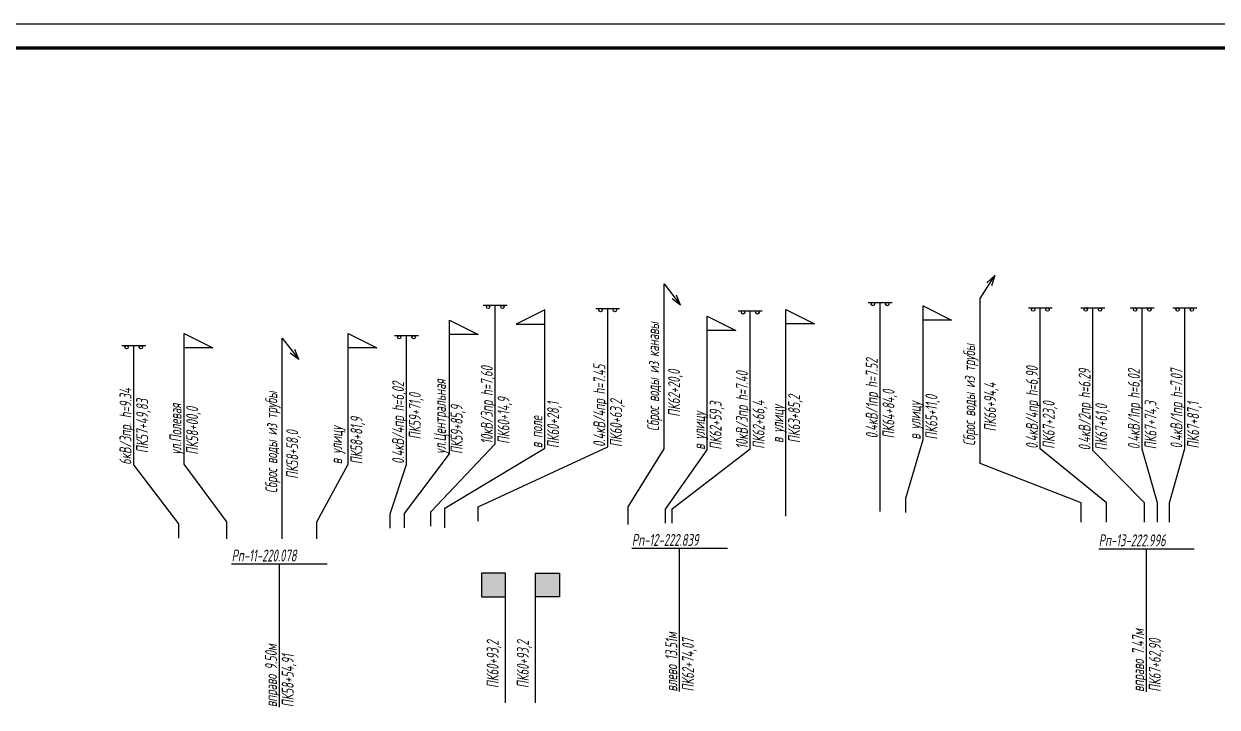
# Model space of a CAD drawing. Extents: x 2172 to 5772, y -842 to -248.
# Drawn here: x 3674.1 to 3924, y -391.6 to -248.5 of the extents above; entities that cross this region are included whole.
import ezdxf

# ---------------------------------------------------------------- set-up
doc = ezdxf.new("R2010")
doc.units = 0
doc.header["$MEASUREMENT"] = 0
doc.linetypes.add('CONTI', pattern=[0])
doc.linetypes.add('TP0', pattern=[0])
doc.layers.get('0').update_dxf_attribs({"linetype": 'CONTINUOUS'})
doc.layers.add('RAMKA', color=7, linetype='CONTI')
doc.styles.add('eskd', font='spds.shx', dxfattribs={"width": 1.2, "oblique": 15})

msp = doc.modelspace()

# ---------------------------------------------------------------- hatches: boundary and pattern name
at = {"linetype": 'Continuous'}
for points in [[(3769.92, -363.51), (3774.92, -363.51), (3774.92, -368.51), (3769.92, -368.51)], [(3786.24, -363.51), (3781.24, -363.51), (3781.24, -368.51), (3786.24, -368.51)]]:
    msp.add_hatch(color=256, dxfattribs=at).paths.add_polyline_path(points)

# ---------------------------------------------------------------- linework, layer by layer
at = {"linetype": 'TP0'}
for p, q in [((3301.6, -248.48), (4641.6, -248.48)), ((3850.9, -306.83), (3855.9, -306.83)), ((3853.4, -335.31), (3853.4, -306.83)), ((3770.28, -307.43), (3775.28, -307.43)), ((3772.78, -336.46), (3772.78, -307.43)), ((3783.16, -308.36), (3777.16, -311.36)), ((3783.16, -311.36), (3783.16, -308.36)), ((3793.84, -308.08), (3798.84, -308.08)), ((3796.34, -337.11), (3796.34, -308.08)), ((3817.2, -312.68), (3817.2, -309.68)), ((3817.2, -309.68), (3823.2, -312.68)), ((3823.7, -308.57), (3828.7, -308.57)), ((3826.2, -337.49), (3826.2, -308.57)), ((3833.64, -311.28), (3833.64, -308.28)), ((3833.64, -308.28), (3839.64, -311.28)), ((3862.38, -310.56), (3862.38, -307.56)), ((3862.38, -307.56), (3868.38, -310.56)), ((3884.45, -307.99), (3889.45, -307.99)), ((3886.95, -337.49), (3886.95, -307.99)), ((3895.46, -307.99), (3900.46, -307.99)), ((3897.96, -337.83), (3897.96, -307.99)), ((3905.78, -307.99), (3910.78, -307.99)), ((3908.28, -337.58), (3908.28, -307.99)), ((3914.7, -307.99), (3919.7, -307.99)), ((3917.2, -337.43), (3917.2, -307.99)), ((3763.2, -313.57), (3763.2, -310.57)), ((3763.2, -310.57), (3769.2, -313.57)), ((3777.16, -311.36), (3783.16, -311.36)), ((3783.16, -337.35), (3783.16, -311.36)), ((3833.64, -336.28), (3833.64, -311.28)), ((3839.64, -311.28), (3833.64, -311.28)), ((3862.38, -335.56), (3862.38, -310.56)), ((3868.38, -310.56), (3862.38, -310.56)), ((3707.66, -313.31), (3713.66, -316.31)), ((3741.97, -313.31), (3747.97, -316.31)), ((3751.7, -313.76), (3756.7, -313.76)), ((3754.2, -340.76), (3754.2, -313.76)), ((3763.2, -338.57), (3763.2, -313.57)), ((3769.2, -313.57), (3763.2, -313.57)), ((3817.2, -337.68), (3817.2, -312.68)), ((3823.2, -312.68), (3817.2, -312.68)), ((3694.6, -315.88), (3699.6, -315.88)), ((3697.1, -340.88), (3697.1, -315.88)), ((3713.66, -316.31), (3707.66, -316.31)), ((3747.97, -316.31), (3741.97, -316.31)), ((3759.27, -350.71), (3772.78, -336.46)), ((3762.22, -349.9), (3783.16, -337.35)), ((3769.24, -349.66), (3796.34, -337.11)), ((3833.64, -348.58), (3833.64, -336.28)), ((3853.4, -347.61), (3853.4, -335.31)), ((3858.8, -347.86), (3862.38, -335.56)), ((3753.78, -351.01), (3763.2, -338.57)), ((3808.46, -350.1), (3817.2, -337.68)), ((3809.88, -350.09), (3826.2, -337.49)), ((3900.83, -348.8), (3886.95, -337.49)), ((3908.8, -348.8), (3897.96, -337.83)), ((3911.46, -348.8), (3908.28, -337.58)), ((3914.02, -348.8), (3917.2, -337.43)), ((3706.56, -353.21), (3697.1, -340.88)), ((3750.8, -351.09), (3754.2, -340.76)), ((3769.24, -352.66), (3769.24, -349.66)), ((3833.64, -351.58), (3833.64, -348.58)), ((3853.4, -350.61), (3853.4, -347.61)), ((3858.8, -350.86), (3858.8, -347.86)), ((3900.83, -352.88), (3900.83, -348.8)), ((3908.8, -352.88), (3908.8, -348.8)), ((3911.46, -352.88), (3911.46, -348.8)), ((3914.02, -352.88), (3914.02, -348.8)), ((3750.8, -354.09), (3750.8, -351.09)), ((3753.78, -354.01), (3753.78, -351.01)), ((3759.27, -353.71), (3759.27, -350.71)), ((3762.22, -354.04), (3762.22, -349.9)), ((3808.46, -353.1), (3808.46, -350.1)), ((3809.88, -353.09), (3809.88, -350.09)), ((3706.56, -356.21), (3706.56, -353.21)), ((3716.6, -356.37), (3716.6, -352.82)), ((3735.4, -356.37), (3735.4, -352.82)), ((3801.41, -358.33), (3821.41, -358.33)), ((3811.41, -388.33), (3811.41, -358.33)), ((3899.18, -358.41), (3919.18, -358.41)), ((3909.18, -388.41), (3909.18, -358.41)), ((3717.58, -361.6), (3737.58, -361.6)), ((3727.58, -391.6), (3727.58, -361.6))]:
    msp.add_line(p, q, dxfattribs=at)
at = {"linetype": 'Continuous'}
for points in [[(3874.35, -305.98), (3877.44, -301.22), (3875.72, -302.7)], [(3877.44, -301.22), (3876.75, -303.34)], [(3808.16, -302.92), (3811.61, -307.43), (3810.78, -305.32)], [(3808.16, -337.48), (3808.16, -302.92)], [(3811.61, -307.43), (3809.84, -306.07)], [(3874.35, -340.54), (3874.35, -305.98)], [(3716.6, -352.82), (3707.66, -340.72), (3707.66, -313.31)], [(3728.19, -314.29), (3731.64, -318.8), (3730.82, -316.69)], [(3728.19, -356.37), (3728.19, -356.37), (3728.19, -352.8), (3728.19, -330.26), (3728.19, -314.29)], [(3735.4, -352.82), (3741.97, -340.72), (3741.97, -313.31)], [(3731.64, -318.8), (3729.87, -317.44)], [(3800.6, -353.35), (3800.6, -349.64), (3808.16, -337.48)], [(3895.47, -352.88), (3895.47, -348.8), (3874.35, -340.54)], [(3774.92, -363.51), (3769.92, -363.51), (3769.92, -368.51), (3774.92, -368.51)], [(3774.92, -390.68), (3774.92, -363.51)], [(3781.24, -390.68), (3781.24, -363.51)], [(3781.24, -363.51), (3786.24, -363.51), (3786.24, -368.51), (3781.24, -368.51)]]:
    msp.add_lwpolyline(points, dxfattribs=at)
for centre in [(3851.9, -307.18), (3854.9, -307.18), (3771.28, -307.78), (3774.28, -307.78), (3794.84, -308.43), (3797.84, -308.43), (3824.7, -308.92), (3827.7, -308.92), (3885.45, -308.34), (3888.45, -308.34), (3896.46, -308.34), (3899.46, -308.34), (3906.78, -308.34), (3909.78, -308.34), (3915.7, -308.34), (3918.7, -308.34), (3752.7, -314.11), (3755.7, -314.11), (3695.6, -316.23), (3698.6, -316.23)]:
    msp.add_circle(centre, 0.35)
at = {"layer": 'RAMKA', "color": 250, "lineweight": 70}
msp.add_line((3321.6, -253.48), (4636.6, -253.48), dxfattribs=at)

# ---------------------------------------------------------------- texts
at = {"style": 'eskd', "oblique": 10, "width": 0.8}
for s, p in [('Сброс воды из канавы', (3807.12, -333.79)), ('Сброс воды из трубы', (3873.31, -336.85)), ('0.4кВ/4пр h=7.45', (3795.84, -337.11)), ('0.4кВ/1пр h=7.52', (3852.9, -335.31)), ('10кВ/3пр h=7,60', (3772.28, -336.46)), ('ПК62+20,0', (3811.49, -330.79)), ('10кВ/3пр h=7.40', (3825.7, -337.49)), ('0.4кВ/4пр h=6,90', (3886.45, -337.49)), ('0.4кВ/2пр h=6.29', (3897.46, -337.83)), ('0.4кВ/1пр h=6,02', (3907.78, -337.58)), ('0.4кВ/1пр h=7.07', (3916.7, -337.43)), ('6кВ/3пр. h=9.34', (3696.6, -340.86)), ('0.4кВ/4пр h=6,02', (3753.7, -340.66)), ('ул.Центральная', (3762.45, -338.57)), ('ПК66+94,4', (3877.68, -333.86)), ('ПК57+49,83', (3700.1, -338.4)), ('Сброс воды из трубы', (3727.15, -346.79)), ('ПК59+71,0', (3757.2, -335.5)), ('ПК60+14,9', (3775.78, -336.46)), ('ПК60+63,2', (3799.34, -337.11)), ('ПК62+66,4', (3829.2, -337.49)), ('ПК63+85,2', (3836.64, -336.28)), ('ПК64+84,0', (3856.4, -335.31)), ('в улицу', (3861.88, -335.56)), ('ПК65+11,0', (3865.38, -335.56)), ('ПК67+23,0', (3889.95, -337.49)), ('ПК67+74,3', (3911.28, -337.58)), ('ул.Полевая', (3707.08, -338.72)), ('ПК58+00,0', (3710.58, -338.72)), ('ПК59+85,9', (3765.95, -338.57)), ('ПК60+28,1', (3786.16, -337.35)), ('в улицу', (3816.7, -337.68)), ('ПК62+59,3', (3820.2, -337.68)), ('в улицу', (3833.14, -336.28)), ('ПК67+61,0', (3900.96, -337.83)), ('ПК67+87,1', (3920.2, -337.43)), ('ПК58+81,9', (3744.97, -340.72)), ('в поле', (3782.66, -337.35)), ('ПК58+58,0', (3731.52, -343.79)), ('в улицу', (3740.73, -340.72)), ('ПК60+93,2', (3773.5, -387.61)), ('ПК60+93,2', (3779.83, -387.61)), ('влево 13.51м', (3810.91, -388.33)), ('ПК62+74,07', (3814.41, -388.33)), ('вправо 7.47м', (3908.68, -388.41)), ('ПК67+62,90', (3912.18, -388.41)), ('вправо 9.50м', (3727.08, -391.6)), ('ПК58+54,91', (3730.58, -391.6))]:
    msp.add_text(s, height=2.5, rotation=90, dxfattribs=at).set_placement(p)
for s, p in [('Рп-12-222.839', (3801.41, -357.83)), ('Рп-13-222.996', (3899.18, -357.91)), ('Рп-11-220.078', (3717.58, -361.1))]:
    msp.add_text(s, height=2.5, dxfattribs=at).set_placement(p)

doc.saveas('drawing.dxf')
